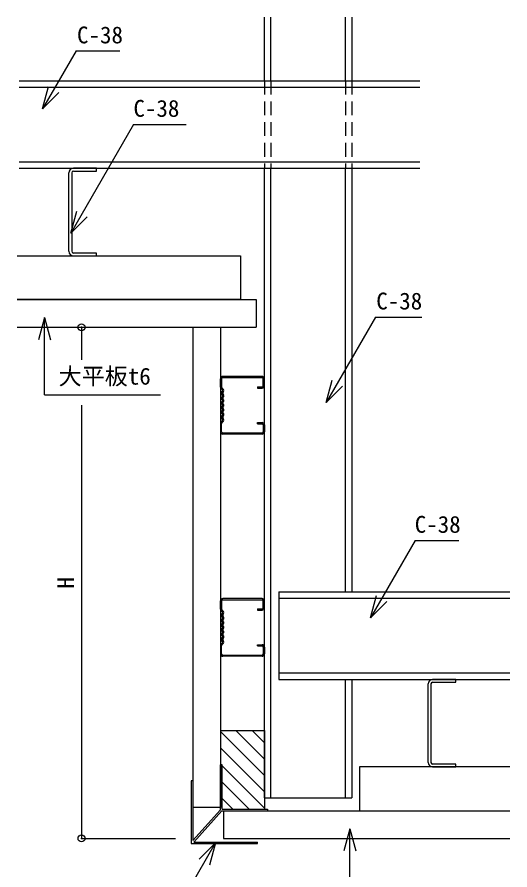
# Model space of a CAD drawing. Units: millimetres, scale not verified. Extents: x -688 to 687, y -487 to 475.
# Drawn here: x -122.3 to 91.5, y -165.2 to 204.8 of the extents above; entities that cross this region are included whole.
import ezdxf
from ezdxf.enums import TextEntityAlignment as Align

# ---------------------------------------------------------------- set-up
doc = ezdxf.new("R2010")
doc.units = ezdxf.units.MM
doc.header["$LTSCALE"] = 5
doc.header["$PDMODE"] = 32
doc.header["$PDSIZE"] = 3
doc.linetypes.add('DASHED1', pattern=[1.8, 1.2, -0.6])
for name, color, linetype in [('1-1_中線', 7, 'Continuous'), ('1-2_太線１', 2, 'Continuous'), ('1-3_太線２', 3, 'Continuous'), ('1-4_細線', 6, 'Continuous'), ('1-5_寸法', 4, 'Continuous'), ('1-6_文字', 4, 'Continuous'), ('1-7_極太線', 7, 'Continuous'), ('1-A_中線', 4, 'Continuous')]:
    doc.layers.add(name, color=color, linetype=linetype)
doc.styles.add('ＭＳ ゴシック', font='')
doc.styles.get('ＭＳ ゴシック').set_extended_font_data('MS Gothic')

msp = doc.modelspace()

# ---------------------------------------------------------------- linework, layer by layer
at = {"layer": '1-1_中線'}
for p, q in [((-15.024, 177.223), (-15.024, 204.834)), ((-12.244, 177.223), (-12.244, 204.834)), ((20.196, 177.223), (20.196, 204.834)), ((22.976, 204.834), (22.976, 177.223)), ((-121.355, 177.223), (52.39, 177.223)), ((-121.355, 174.442), (52.39, 174.442)), ((-121.355, 142.003), (52.39, 142.003)), ((-121.355, 139.223), (52.39, 139.223)), ((-15.024, -133.984), (-15.024, 139.223)), ((-12.244, -133.984), (-12.244, 139.223)), ((20.196, -44.556), (20.196, 139.223)), ((22.976, 139.223), (22.976, -44.556)), ((-8.687, -44.556), (-8.687, -82.556)), ((-8.687, -44.556), (91.549, -44.556)), ((-8.687, -47.336), (91.549, -47.336)), ((-8.687, -79.776), (91.549, -79.776)), ((-8.687, -82.556), (91.549, -82.556)), ((20.196, -133.984), (20.196, -82.556)), ((22.976, -82.556), (22.976, -133.984)), ((-15.024, -133.984), (22.976, -133.984))]:
    msp.add_line(p, q, dxfattribs=at)
at = {"layer": '1-1_中線', "linetype": 'DASHED1'}
for p, q in [((-15.024, 177.223), (-15.024, 139.223)), ((-12.244, 177.223), (-12.244, 139.223)), ((20.196, 177.223), (20.196, 139.223)), ((22.976, 177.223), (22.976, 139.223))]:
    msp.add_line(p, q, dxfattribs=at)
at = {"layer": '1-2_太線１'}
for p, q in [((-99.811, 103.223), (-99.811, 137.223)), ((-98.611, 137.223), (-98.611, 103.223)), ((-87.811, 139.223), (-97.811, 139.223)), ((-97.811, 138.023), (-87.811, 138.023)), ((-87.811, 138.023), (-87.811, 139.223)), ((-87.811, 102.423), (-97.811, 102.423)), ((-97.811, 101.223), (-87.811, 101.223)), ((-87.811, 101.223), (-87.811, 102.423)), ((-16.024, 48.875), (-33.024, 48.874)), ((-33.024, 48.374), (-16.024, 48.375)), ((-34.068, 44.289), (-34.068, 47.875)), ((-34.068, 44.289), (-34.068, 47.875)), ((-33.568, 47.875), (-33.568, 44.289)), ((-33.568, 47.875), (-33.568, 44.289)), ((-15.523, 44.875), (-15.524, 47.875)), ((-15.023, 44.875), (-15.024, 47.875)), ((-33.068, 42.875), (-33.775, 43.582)), ((-33.068, 42.875), (-33.775, 43.582)), ((-33.421, 43.936), (-32.714, 43.228)), ((-32.714, 43.228), (-33.421, 43.936)), ((-18.023, 44.375), (-16.023, 44.375)), ((-18.023, 44.375), (-18.023, 43.875)), ((-18.023, 43.875), (-16.023, 43.875)), ((-33.068, 29.875), (-33.775, 29.168)), ((-34.068, 28.461), (-34.068, 24.875)), ((-33.568, 24.875), (-33.568, 28.461)), ((-32.714, 29.521), (-33.421, 28.814)), ((-18.023, 28.875), (-16.023, 28.875)), ((-18.023, 28.375), (-18.023, 28.875)), ((-18.023, 28.375), (-16.023, 28.375)), ((-15.523, 27.875), (-15.524, 24.875)), ((-15.023, 27.875), (-15.024, 24.875)), ((-33.024, 24.376), (-16.024, 24.375)), ((-16.024, 23.875), (-33.024, 23.876)), ((-16.024, -47.511), (-33.024, -47.512)), ((-33.024, -48.012), (-16.024, -48.011)), ((-34.068, -52.097), (-34.068, -48.511)), ((-34.068, -52.097), (-34.068, -48.511)), ((-33.568, -48.511), (-33.568, -52.097)), ((-33.568, -48.511), (-33.568, -52.097)), ((-15.523, -51.511), (-15.524, -48.511)), ((-15.023, -51.511), (-15.024, -48.511)), ((-33.068, -53.511), (-33.775, -52.804)), ((-33.068, -53.511), (-33.775, -52.804)), ((-33.421, -52.451), (-32.714, -53.158)), ((-32.714, -53.158), (-33.421, -52.451)), ((-18.023, -52.012), (-16.023, -52.011)), ((-18.023, -52.012), (-18.023, -52.512)), ((-18.023, -52.512), (-16.023, -52.511)), ((-33.068, -66.511), (-33.775, -67.219)), ((-34.068, -67.926), (-34.068, -71.511)), ((-33.568, -71.511), (-33.568, -67.926)), ((-32.714, -66.865), (-33.421, -67.572)), ((-18.023, -67.511), (-16.023, -67.511)), ((-18.023, -68.011), (-18.023, -67.511)), ((-18.023, -68.011), (-16.023, -68.011)), ((-15.523, -68.511), (-15.524, -71.511)), ((-15.023, -68.511), (-15.024, -71.511)), ((-33.024, -72.011), (-16.024, -72.011)), ((-16.024, -72.511), (-33.024, -72.511)), ((56.005, -118.556), (56.005, -84.556)), ((57.205, -84.556), (57.205, -118.556)), ((68.005, -82.556), (58.005, -82.556)), ((58.005, -83.756), (68.005, -83.756)), ((68.005, -83.756), (68.005, -82.556)), ((68.005, -119.356), (58.005, -119.356)), ((58.005, -120.556), (68.005, -120.556)), ((68.005, -120.556), (68.005, -119.356))]:
    msp.add_line(p, q, dxfattribs=at)
for centre, radius, start, end in [((-97.811, 137.223), 2, 90, 180), ((-97.811, 137.223), 0.8, 90, 180), ((-97.811, 103.223), 2, 180, 270), ((-97.811, 103.223), 0.8, 180, 270), ((-33.068, 47.875), 1, 87.476, 180), ((-33.068, 47.875), 1, 87.476, 180), ((-33.068, 47.875), 0.5, 87.476, 180), ((-33.068, 47.875), 0.5, 87.476, 180), ((-16.024, 47.875), 1, 0.00299, 90.00299), ((-16.024, 47.875), 0.5, 0.00299, 90.00299), ((-16.023, 44.875), 0.5, 270.00299, 0.00299), ((-16.023, 44.875), 1, 270.00299, 0.00299), ((-33.068, 44.289), 1, 180, 225), ((-33.068, 44.289), 1, 180, 224.99998), ((-33.068, 44.289), 0.5, 179.99998, 224.99998), ((-33.068, 44.289), 0.5, 180, 224.99998), ((-31.755, 41.625), 1.812, 136.39717, 223.60281), ((-31.755, 41.625), 1.312, 136.39717, 223.60281), ((-33.068, 40.375), 0.5, 306.86989, 43.60281), ((-33.068, 42.875), 0.5, 316.39717, 45), ((-32.318, 39.375), 1.25, 126.86989, 233.1301), ((-32.318, 37.375), 1.25, 126.86989, 233.1301), ((-32.318, 39.375), 0.75, 126.86989, 233.1301), ((-32.318, 37.375), 0.75, 126.86989, 233.1301), ((-33.068, 38.375), 0.5, 306.86989, 53.1301), ((-32.318, 35.375), 1.25, 126.86989, 233.1301), ((-32.318, 33.375), 1.25, 126.86989, 233.1301), ((-32.318, 35.375), 0.75, 126.86989, 233.1301), ((-32.318, 33.375), 0.75, 126.86989, 233.1301), ((-33.068, 36.375), 0.5, 306.86989, 53.1301), ((-33.068, 34.375), 0.5, 306.86989, 53.1301), ((-31.755, 31.125), 1.812, 136.39717, 223.60281), ((-31.755, 31.125), 1.312, 136.39717, 223.60281), ((-33.068, 32.375), 0.5, 316.39717, 53.1301), ((-33.068, 29.875), 0.5, 314.99998, 43.60281), ((-33.068, 28.461), 1, 135, 180), ((-33.068, 28.461), 0.5, 135, 180), ((-16.023, 27.875), 1, 359.99698, 89.99698), ((-16.023, 27.875), 0.5, 359.99698, 89.99698), ((-33.068, 24.875), 1, 180, 272.52399), ((-33.068, 24.875), 0.5, 180, 272.52399), ((-16.024, 24.875), 0.5, 269.99698, 359.99698), ((-16.024, 24.875), 1, 269.99698, 359.99698), ((-33.068, -48.511), 1, 87.476, 180), ((-33.068, -48.511), 1, 87.476, 180), ((-33.068, -48.511), 0.5, 87.476, 180), ((-33.068, -48.511), 0.5, 87.476, 180), ((-16.024, -48.511), 1, 0.00299, 90.00299), ((-16.024, -48.511), 0.5, 0.00299, 90.00299), ((-16.023, -51.511), 0.5, 270.00299, 0.00299), ((-16.023, -51.511), 1, 270.00299, 0.00299), ((-33.068, -52.097), 1, 180, 225), ((-33.068, -52.097), 1, 180, 224.99998), ((-33.068, -52.097), 0.5, 179.99998, 224.99998), ((-33.068, -52.097), 0.5, 180, 224.99998), ((-31.755, -54.761), 1.812, 136.39717, 223.60281), ((-31.755, -54.761), 1.312, 136.39717, 223.60281), ((-33.068, -53.511), 0.5, 316.39717, 45), ((-32.318, -57.011), 1.25, 126.86989, 233.1301), ((-32.318, -59.011), 1.25, 126.86989, 233.1301), ((-32.318, -57.011), 0.75, 126.86989, 233.1301), ((-32.318, -59.011), 0.75, 126.86989, 233.1301), ((-33.068, -56.011), 0.5, 306.86989, 43.60281), ((-33.068, -58.011), 0.5, 306.86989, 53.1301), ((-32.318, -61.011), 1.25, 126.86989, 233.1301), ((-32.318, -63.011), 1.25, 126.86989, 233.1301), ((-32.318, -61.011), 0.75, 126.86989, 233.1301), ((-32.318, -63.011), 0.75, 126.86989, 233.1301), ((-33.068, -60.011), 0.5, 306.86989, 53.1301), ((-33.068, -62.011), 0.5, 306.86989, 53.1301), ((-31.755, -65.261), 1.812, 136.39717, 223.60281), ((-31.755, -65.261), 1.312, 136.39717, 223.60281), ((-33.068, -64.011), 0.5, 316.39717, 53.1301), ((-33.068, -66.511), 0.5, 314.99998, 43.60281), ((-33.068, -67.926), 1, 135, 180), ((-33.068, -67.926), 0.5, 135, 180), ((-16.023, -68.511), 1, 359.99698, 89.99698), ((-16.023, -68.511), 0.5, 359.99698, 89.99698), ((-33.068, -71.511), 1, 180, 272.52399), ((-33.068, -71.511), 0.5, 180, 272.52399), ((-16.024, -71.511), 0.5, 269.99698, 359.99698), ((-16.024, -71.511), 1, 269.99698, 359.99698), ((58.005, -84.556), 2, 90, 180), ((58.005, -84.556), 0.8, 90, 180), ((58.005, -118.556), 2, 180, 270), ((58.005, -118.556), 0.8, 180, 270)]:
    msp.add_arc(centre, radius, start, end, dxfattribs=at)
at = {"layer": '1-3_太線２'}
for p, q in [((-122.327, 82.223), (-18.559, 82.223)), ((-18.559, 82.223), (-18.559, 70.223)), ((-122.327, 70.223), (-18.559, 70.223)), ((-46.024, 70.223), (-34.024, 70.223)), ((-46.024, 70.223), (-46.024, -138.133)), ((-34.024, 70.223), (-34.024, -138.133)), ((-34.024, -138.133), (-46.024, -138.133)), ((-32.724, -139.556), (-32.724, -151.556)), ((-32.724, -139.556), (91.549, -139.556)), ((-32.724, -151.556), (91.549, -151.556))]:
    msp.add_line(p, q, dxfattribs=at)
at = {"layer": '1-4_細線'}
for p, q in [((-33.298, -119.676), (-34.012, -119.676)), ((-34.012, -139.112), (-34.012, -119.676)), ((-33.298, -138.85), (-33.298, -119.676)), ((-46.738, -126.544), (-46.738, -153.842)), ((-46.024, -126.544), (-46.738, -126.544)), ((-46.024, -126.544), (-46.024, -152.51)), ((-34.012, -139.112), (-46.024, -152.51)), ((-33.458, -139.564), (-45.618, -153.127)), ((-33.458, -139.564), (-13.694, -139.564)), ((-33.298, -138.85), (-13.694, -138.85)), ((-13.694, -138.85), (-13.694, -139.564)), ((-46.738, -153.842), (-18.007, -153.842)), ((-45.618, -153.127), (-18.007, -153.127)), ((-18.007, -153.842), (-18.007, -153.127))]:
    msp.add_line(p, q, dxfattribs=at)
at = {"layer": '1-5_寸法'}
for p, q in [((-94.368, 70.223), (-94.368, 56.116)), ((-94.368, 36.417), (-94.368, -151.556)), ((-94.368, -151.556), (-53.547, -151.556))]:
    msp.add_line(p, q, dxfattribs=at)
at = {"layer": '1-5_寸法', "color": 3}
for p in [(-94.368, 70.223), (-94.368, -151.556)]:
    msp.add_point(p, dxfattribs=at)
at = {"layer": '1-6_文字'}
for p, q in [((-96.702, 190.24), (-111.231, 165.074)), ((-96.702, 190.24), (-77.677, 190.24)), ((-111.231, 165.074), (-108.643, 174.734)), ((-111.231, 165.074), (-104.16, 172.145)), ((-71.786, 158.189), (-48.952, 158.189)), ((-99.02, 111.019), (-91.949, 118.09)), ((-110.407, 74.497), (-112.995, 64.838)), ((33.217, 74.63), (11.855, 37.63)), ((33.217, 74.63), (53.388, 74.63)), ((11.855, 37.63), (14.443, 47.289)), ((11.855, 37.63), (18.926, 44.701)), ((-110.407, 40.862), (-60.042, 40.862)), ((50.398, -22.253), (30.997, -55.856)), ((50.398, -22.253), (69.381, -22.253)), ((30.997, -55.856), (33.586, -46.197)), ((30.997, -55.856), (38.068, -48.785)), ((22.076, -147.344), (19.488, -157.003)), ((22.076, -186.924), (22.076, -147.344)), ((22.076, -147.344), (24.664, -157.003)), ((-55.15, -186.352), (-36.174, -153.484)), ((-36.174, -153.484), (-43.245, -160.555)), ((-36.174, -153.484), (-38.762, -163.144))]:
    msp.add_line(p, q, dxfattribs=at)
for points in [[(-71.786, 158.189), (-99.02, 111.019), (-96.432, 120.678)], [(-110.407, 40.862), (-110.407, 74.497), (-107.818, 64.838)]]:
    msp.add_lwpolyline(points, dxfattribs=at)
at = {"layer": '1-7_極太線'}
for p, q in [((-122.327, 101.223), (-25.427, 101.223)), ((-25.427, 101.223), (-25.427, 82.223)), ((-25.427, 82.223), (-122.327, 82.223)), ((26.225, -120.556), (26.225, -139.556)), ((91.549, -120.556), (26.225, -120.556)), ((26.225, -139.556), (91.549, -139.556))]:
    msp.add_line(p, q, dxfattribs=at)
at = {"layer": '1-A_中線', "color": 2}
for p, q in [((-34.023, -104.763), (-34.023, -119.676)), ((-33.298, -138.85), (-15.024, -138.85))]:
    msp.add_line(p, q, dxfattribs=at)
at = {"layer": '1-A_中線'}
for p, q in [((-15.024, -124.229), (-34.023, -105.229)), ((-15.024, -117.151), (-27.411, -104.763)), ((-15.024, -110.073), (-20.333, -104.763)), ((-15.024, -131.307), (-34.023, -112.307)), ((-15.024, -138.384), (-33.298, -120.11)), ((-21.636, -138.85), (-33.298, -127.188)), ((-28.714, -138.85), (-33.298, -134.266))]:
    msp.add_line(p, q, dxfattribs=at)
at = {"layer": '1-A_中線', "color": 2}
msp.add_lwpolyline([(-34.023, -104.763), (-15.024, -104.763), (-15.024, -138.85)], dxfattribs=at)

# ---------------------------------------------------------------- texts
at = {"layer": '1-5_寸法', "style": 'ＭＳ ゴシック'}
msp.add_text('H', height=7.331, rotation=90, dxfattribs=at).set_placement((-95.368, -43.167), align=Align.BOTTOM_LEFT)
at = {"layer": '1-6_文字', "style": 'ＭＳ ゴシック'}
for s, p in [('C-38', (-96.316, 191.216)), ('C-38', (-71.829, 159.351)), ('C-38', (33.537, 75.749)), ('大平板t6', (-104.286, 43.136)), ('C-38', (50.227, -21.156))]:
    msp.add_text(s, height=7.331, dxfattribs=at).set_placement(p, align=Align.BOTTOM_LEFT)

doc.saveas('drawing.dxf')
